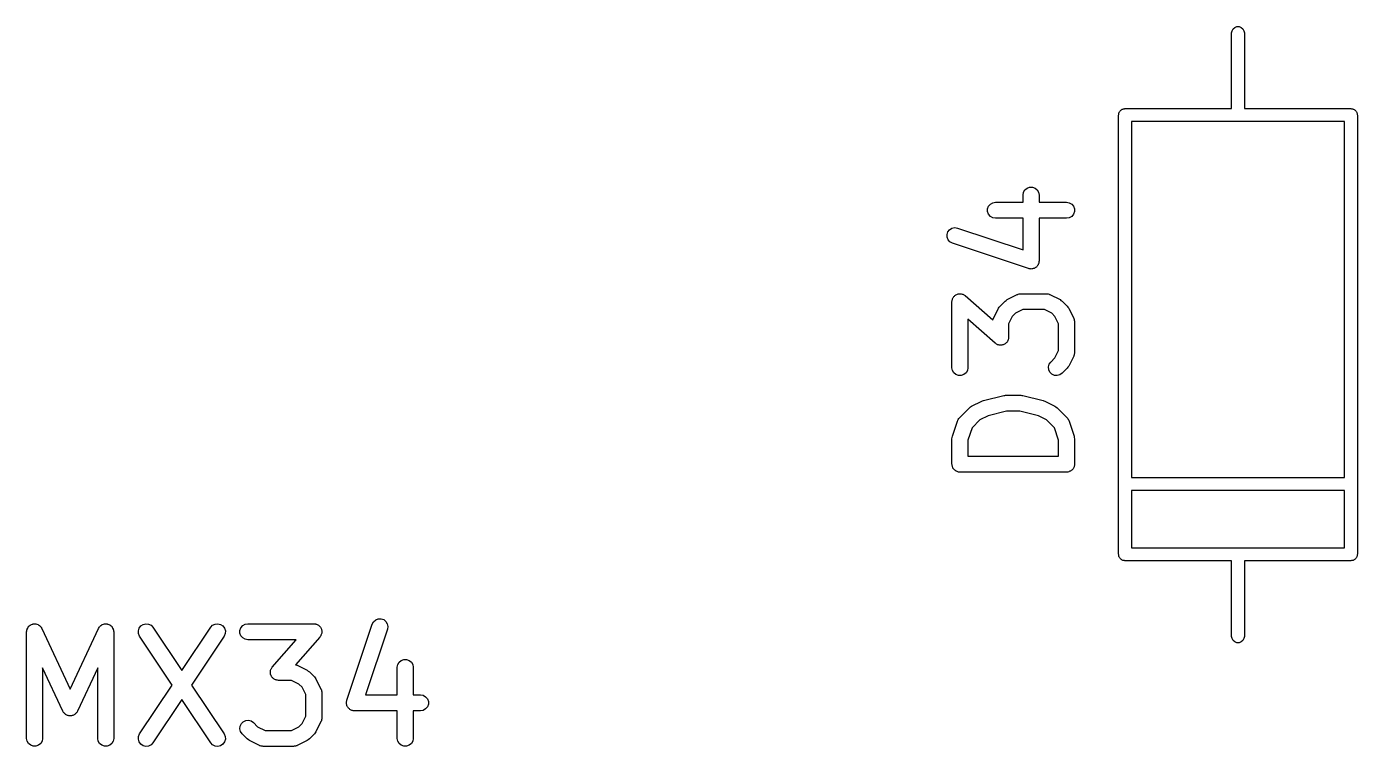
# Model space of a CAD drawing. Extents: x 35 to 250, y -99 to -35.
# Drawn here: x 207.71 to 220.19, y -79.9 to -73.15 of the extents above; entities that cross this region are included whole.
import ezdxf

# ---------------------------------------------------------------- set-up
doc = ezdxf.new("R2010")
doc.units = 0
doc.header["$MEASUREMENT"] = 0
doc.layers.add('BLACK', color=7, linetype='CONTINUOUS')

msp = doc.modelspace()

# ---------------------------------------------------------------- linework, layer by layer
at = {"layer": 'Black'}
for p, q in [((219.015, -73.2112), (219.019, -73.1907)), ((219.015, -73.9213), (219.015, -73.2112)), ((219.019, -73.1907), (219.029, -73.1727)), ((219.029, -73.1727), (219.045, -73.1593)), ((219.045, -73.1593), (219.065, -73.1522)), ((219.065, -73.1522), (219.085, -73.1522)), ((219.085, -73.1522), (219.105, -73.1593)), ((219.105, -73.1593), (219.121, -73.1727)), ((219.121, -73.1727), (219.131, -73.1907)), ((219.131, -73.1907), (219.135, -73.2112)), ((219.135, -73.2112), (219.135, -73.9213)), ((217.955, -73.9813), (217.956, -73.9761)), ((217.955, -78.1012), (217.955, -73.9813)), ((217.956, -73.9708), (217.958, -73.9659)), ((217.956, -73.9761), (217.956, -73.9708)), ((217.958, -73.9659), (217.959, -73.9607)), ((217.959, -73.9607), (217.961, -73.9562)), ((217.961, -73.9562), (217.963, -73.9513)), ((217.963, -73.9513), (217.966, -73.9472)), ((217.966, -73.9472), (217.969, -73.9427)), ((217.969, -73.9427), (217.973, -73.9393)), ((217.973, -73.9393), (217.976, -73.9353)), ((217.976, -73.9353), (217.981, -73.9327)), ((217.981, -73.9327), (217.985, -73.9293)), ((217.985, -73.9293), (217.99, -73.9275)), ((217.99, -73.9275), (217.994, -73.9249)), ((217.994, -73.9249), (218, -73.924)), ((218, -73.924), (218.005, -73.9222)), ((218.005, -73.9222), (218.01, -73.9222)), ((218.01, -73.9222), (218.015, -73.9213)), ((218.015, -73.9213), (219.015, -73.9213)), ((219.135, -73.9213), (220.135, -73.9213)), ((220.135, -73.9213), (220.14, -73.9222)), ((220.14, -73.9222), (220.145, -73.9222)), ((220.145, -73.9222), (220.15, -73.924)), ((220.15, -73.924), (220.156, -73.9249)), ((220.156, -73.9249), (220.16, -73.9275)), ((220.16, -73.9275), (220.165, -73.9293)), ((220.165, -73.9293), (220.169, -73.9327)), ((220.169, -73.9327), (220.174, -73.9353)), ((220.174, -73.9353), (220.177, -73.9393)), ((220.177, -73.9393), (220.181, -73.9427)), ((220.181, -73.9427), (220.184, -73.9472)), ((220.184, -73.9472), (220.187, -73.9513)), ((220.187, -73.9513), (220.189, -73.9562)), ((220.189, -73.9562), (220.191, -73.9607)), ((220.191, -73.9607), (220.192, -73.9659)), ((220.192, -73.9659), (220.194, -73.9708)), ((220.194, -73.9708), (220.194, -73.9761)), ((220.194, -73.9761), (220.195, -73.9813)), ((220.195, -73.9813), (220.195, -78.1012)), ((218.075, -74.0412), (218.075, -77.3812)), ((220.075, -74.0412), (218.075, -74.0412)), ((220.075, -77.3812), (220.075, -74.0412)), ((217.059, -74.7317), (217.064, -74.7061)), ((217.059, -74.7996), (217.059, -74.7317)), ((217.064, -74.7061), (217.077, -74.6835)), ((217.077, -74.6835), (217.097, -74.6668)), ((217.097, -74.6668), (217.121, -74.6579)), ((217.121, -74.6579), (217.147, -74.6579)), ((217.147, -74.6579), (217.172, -74.6668)), ((217.172, -74.6668), (217.192, -74.6835)), ((217.192, -74.6835), (217.205, -74.7061)), ((217.205, -74.7061), (217.209, -74.7317)), ((217.209, -74.7317), (217.209, -74.7996)), ((216.727, -74.8616), (216.736, -74.8371)), ((216.727, -74.8876), (216.727, -74.8616)), ((216.736, -74.9121), (216.727, -74.8876)), ((216.736, -74.8371), (216.753, -74.8171)), ((216.753, -74.8171), (216.775, -74.8041)), ((216.775, -74.8041), (216.801, -74.7996)), ((216.801, -74.7996), (217.059, -74.7996)), ((217.209, -74.7996), (217.467, -74.7996)), ((217.467, -74.7996), (217.493, -74.8041)), ((217.493, -74.8041), (217.516, -74.8171)), ((217.516, -74.8171), (217.532, -74.8371)), ((217.532, -74.8371), (217.541, -74.8616)), ((217.541, -74.8876), (217.532, -74.9121)), ((217.541, -74.8616), (217.541, -74.8876)), ((216.753, -74.932), (216.736, -74.9121)), ((216.775, -74.9451), (216.753, -74.932)), ((216.801, -74.9496), (216.775, -74.9451)), ((217.059, -74.9496), (216.801, -74.9496)), ((217.059, -75.2467), (217.059, -74.9496)), ((217.467, -74.9496), (217.209, -74.9496)), ((217.209, -74.9496), (217.209, -75.3508)), ((217.493, -74.9451), (217.467, -74.9496)), ((217.516, -74.932), (217.493, -74.9451)), ((217.532, -74.9121), (217.516, -74.932)), ((216.346, -75.1017), (216.354, -75.077)), ((216.346, -75.1277), (216.346, -75.1017)), ((216.356, -75.1519), (216.346, -75.1277)), ((216.354, -75.077), (216.37, -75.0566)), ((216.37, -75.0566), (216.392, -75.0429)), ((216.392, -75.0429), (216.418, -75.0377)), ((216.418, -75.0377), (216.443, -75.0415)), ((216.443, -75.0415), (217.059, -75.2467)), ((216.373, -75.1714), (216.356, -75.1519)), ((216.396, -75.1838), (216.373, -75.1714)), ((217.11, -75.4219), (216.396, -75.1838)), ((217.2, -75.3865), (217.195, -75.3924)), ((217.202, -75.3812), (217.2, -75.3865)), ((217.205, -75.3764), (217.202, -75.3812)), ((217.206, -75.369), (217.205, -75.3764)), ((217.208, -75.3618), (217.206, -75.369)), ((217.209, -75.3508), (217.208, -75.3562)), ((217.208, -75.3562), (217.208, -75.3618)), ((217.116, -75.4227), (217.11, -75.4219)), ((217.121, -75.4246), (217.116, -75.4227)), ((217.129, -75.4246), (217.121, -75.4246)), ((217.136, -75.4257), (217.129, -75.4246)), ((217.142, -75.4246), (217.136, -75.4257)), ((217.147, -75.4246), (217.142, -75.4246)), ((217.154, -75.422), (217.147, -75.4246)), ((217.162, -75.4205), (217.154, -75.422)), ((217.166, -75.4176), (217.162, -75.4205)), ((217.172, -75.4157), (217.166, -75.4176)), ((217.177, -75.4109), (217.172, -75.4157)), ((217.184, -75.4069), (217.177, -75.4109)), ((217.187, -75.4025), (217.184, -75.4069)), ((217.192, -75.399), (217.187, -75.4025)), ((217.195, -75.3924), (217.192, -75.399)), ((216.392, -75.7317), (216.394, -75.7245)), ((216.392, -76.3508), (216.392, -75.7317)), ((216.394, -75.7172), (216.396, -75.7118)), ((216.394, -75.7245), (216.394, -75.7172)), ((216.396, -75.7118), (216.397, -75.7061)), ((216.397, -75.7061), (216.401, -75.6997)), ((216.401, -75.6997), (216.403, -75.6929)), ((216.403, -75.6929), (216.407, -75.6885)), ((216.407, -75.6885), (216.41, -75.6835)), ((216.41, -75.6835), (216.416, -75.6788)), ((216.416, -75.6788), (216.42, -75.6733)), ((216.42, -75.6733), (216.425, -75.6705)), ((216.425, -75.6705), (216.43, -75.6668)), ((216.43, -75.6668), (216.437, -75.6643)), ((216.437, -75.6643), (216.443, -75.6607)), ((216.443, -75.6607), (216.449, -75.6598)), ((216.449, -75.6598), (216.454, -75.6579)), ((216.454, -75.6579), (216.462, -75.6579)), ((216.462, -75.6579), (216.469, -75.6567)), ((216.469, -75.6567), (216.475, -75.6579)), ((216.475, -75.6579), (216.48, -75.6579)), ((216.48, -75.6579), (216.487, -75.6604)), ((216.487, -75.6604), (216.494, -75.6618)), ((216.494, -75.6618), (216.499, -75.6648)), ((216.499, -75.6648), (216.505, -75.6668)), ((216.505, -75.6668), (216.51, -75.6715)), ((216.51, -75.6715), (216.517, -75.6753)), ((216.517, -75.6753), (216.777, -75.9028)), ((216.843, -75.7739), (216.891, -75.7263)), ((216.891, -75.7263), (216.9, -75.7194)), ((216.9, -75.7194), (216.91, -75.7123)), ((216.91, -75.7123), (217.005, -75.6646)), ((217.005, -75.6646), (217.009, -75.6634)), ((217.009, -75.6634), (217.013, -75.6612)), ((217.013, -75.6612), (217.022, -75.6597)), ((217.022, -75.6597), (217.03, -75.6572)), ((217.03, -75.6572), (217.035, -75.6575)), ((217.035, -75.6575), (217.039, -75.6567)), ((217.039, -75.6567), (217.277, -75.6567)), ((217.277, -75.6567), (217.281, -75.6575)), ((217.281, -75.6575), (217.285, -75.6572)), ((217.285, -75.6572), (217.294, -75.6597)), ((217.294, -75.6597), (217.303, -75.6612)), ((217.303, -75.6612), (217.306, -75.6634)), ((217.306, -75.6634), (217.31, -75.6646)), ((217.31, -75.6646), (217.406, -75.7123)), ((217.406, -75.7123), (217.415, -75.7194)), ((217.415, -75.7194), (217.425, -75.7263)), ((217.425, -75.7263), (217.473, -75.7739)), ((216.78, -75.8928), (216.781, -75.8887)), ((216.781, -75.8887), (216.829, -75.7934)), ((216.829, -75.7934), (216.836, -75.7838)), ((216.836, -75.7838), (216.843, -75.7739)), ((216.958, -75.8714), (216.923, -75.9399)), ((216.988, -75.841), (216.958, -75.8714)), ((217.057, -75.8067), (216.988, -75.841)), ((217.259, -75.8067), (217.057, -75.8067)), ((217.328, -75.841), (217.259, -75.8067)), ((217.358, -75.8714), (217.328, -75.841)), ((217.392, -75.9399), (217.358, -75.8714)), ((217.473, -75.7739), (217.48, -75.7838)), ((217.48, -75.7838), (217.487, -75.7934)), ((217.487, -75.7934), (217.534, -75.8887)), ((217.534, -75.8887), (217.536, -75.8928)), ((216.799, -76.1215), (216.542, -75.897)), ((216.542, -75.897), (216.542, -76.3508)), ((216.777, -75.9028), (216.778, -75.8965)), ((216.778, -75.8965), (216.78, -75.8928)), ((216.923, -75.9399), (216.923, -76.0651)), ((217.392, -76.1902), (217.392, -75.9399)), ((217.536, -75.8928), (217.538, -75.8965)), ((217.538, -75.8965), (217.539, -75.9052)), ((217.539, -75.9052), (217.542, -75.9136)), ((217.542, -75.9136), (217.542, -75.9179)), ((217.542, -75.9179), (217.542, -75.9222)), ((217.542, -75.9222), (217.542, -76.2079)), ((216.805, -76.1253), (216.799, -76.1215)), ((216.811, -76.13), (216.805, -76.1253)), ((216.816, -76.132), (216.811, -76.13)), ((216.821, -76.135), (216.816, -76.132)), ((216.828, -76.1364), (216.821, -76.135)), ((216.835, -76.1389), (216.828, -76.1364)), ((216.841, -76.1389), (216.835, -76.1389)), ((216.847, -76.14), (216.841, -76.1389)), ((216.854, -76.1389), (216.847, -76.14)), ((216.861, -76.1389), (216.854, -76.1389)), ((216.867, -76.1369), (216.861, -76.1389)), ((216.873, -76.1361), (216.867, -76.1369)), ((216.879, -76.1325), (216.873, -76.1361)), ((216.886, -76.13), (216.879, -76.1325)), ((216.89, -76.1263), (216.886, -76.13)), ((216.895, -76.1235), (216.89, -76.1263)), ((216.9, -76.118), (216.895, -76.1235)), ((216.906, -76.1133), (216.9, -76.118)), ((216.909, -76.1083), (216.906, -76.1133)), ((216.912, -76.1039), (216.909, -76.1083)), ((216.915, -76.0971), (216.912, -76.1039)), ((216.919, -76.0907), (216.915, -76.0971)), ((216.92, -76.085), (216.919, -76.0907)), ((216.922, -76.0796), (216.92, -76.085)), ((216.923, -76.0651), (216.922, -76.0723)), ((216.922, -76.0723), (216.922, -76.0796)), ((217.319, -76.2977), (217.358, -76.2587)), ((217.358, -76.2587), (217.392, -76.1902)), ((217.534, -76.2415), (217.487, -76.3367)), ((217.536, -76.2373), (217.534, -76.2415)), ((217.538, -76.2336), (217.536, -76.2373)), ((217.539, -76.2249), (217.538, -76.2336)), ((217.542, -76.2165), (217.539, -76.2249)), ((217.542, -76.2079), (217.542, -76.2122)), ((217.542, -76.2122), (217.542, -76.2165)), ((216.397, -76.3764), (216.392, -76.3508)), ((216.41, -76.399), (216.397, -76.3764)), ((216.538, -76.3764), (216.525, -76.399)), ((216.542, -76.3508), (216.538, -76.3764)), ((217.297, -76.3442), (217.304, -76.3191)), ((217.3, -76.3702), (217.297, -76.3442)), ((217.311, -76.3938), (217.3, -76.3702)), ((217.304, -76.3191), (217.319, -76.2977)), ((217.473, -76.3562), (217.425, -76.4038)), ((217.48, -76.3464), (217.473, -76.3562)), ((217.487, -76.3367), (217.48, -76.3464)), ((216.43, -76.4157), (216.41, -76.399)), ((216.454, -76.4246), (216.43, -76.4157)), ((216.48, -76.4246), (216.454, -76.4246)), ((216.505, -76.4157), (216.48, -76.4246)), ((216.525, -76.399), (216.505, -76.4157)), ((217.329, -76.4122), (217.311, -76.3938)), ((217.353, -76.4232), (217.329, -76.4122)), ((217.379, -76.4255), (217.353, -76.4232)), ((217.404, -76.4187), (217.379, -76.4255)), ((217.425, -76.4038), (217.404, -76.4187)), ((216.687, -76.659), (216.878, -76.6113)), ((216.878, -76.6113), (216.887, -76.6107)), ((216.887, -76.6107), (216.896, -76.6091)), ((216.896, -76.6091), (217.039, -76.6091)), ((217.039, -76.6091), (217.048, -76.6107)), ((217.048, -76.6107), (217.057, -76.6113)), ((217.057, -76.6113), (217.247, -76.659)), ((216.462, -76.8216), (216.557, -76.7263)), ((216.557, -76.7263), (216.567, -76.7194)), ((216.567, -76.7194), (216.577, -76.7123)), ((216.577, -76.7123), (216.672, -76.6646)), ((216.672, -76.6646), (216.68, -76.6623)), ((216.68, -76.6623), (216.687, -76.659)), ((216.905, -76.7591), (216.732, -76.8025)), ((217.03, -76.7591), (216.905, -76.7591)), ((217.203, -76.8025), (217.03, -76.7591)), ((217.247, -76.659), (217.255, -76.6623)), ((217.255, -76.6623), (217.263, -76.6646)), ((217.263, -76.6646), (217.358, -76.7123)), ((217.358, -76.7123), (217.368, -76.7194)), ((217.368, -76.7194), (217.378, -76.7263)), ((217.378, -76.7263), (217.473, -76.8216)), ((216.396, -76.9937), (216.444, -76.8509)), ((216.444, -76.8509), (216.446, -76.8471)), ((216.446, -76.8471), (216.447, -76.8429)), ((216.447, -76.8429), (216.452, -76.8357)), ((216.452, -76.8357), (216.456, -76.828)), ((216.456, -76.828), (216.459, -76.8251)), ((216.459, -76.8251), (216.462, -76.8216)), ((216.655, -76.841), (216.581, -76.9151)), ((216.732, -76.8025), (216.655, -76.841)), ((217.28, -76.841), (217.203, -76.8025)), ((217.354, -76.9151), (217.28, -76.841)), ((217.473, -76.8216), (217.475, -76.8251)), ((217.475, -76.8251), (217.479, -76.828)), ((217.479, -76.828), (217.483, -76.8357)), ((217.483, -76.8357), (217.488, -76.8429)), ((217.488, -76.8429), (217.489, -76.8471)), ((217.489, -76.8471), (217.491, -76.8509)), ((217.491, -76.8509), (217.539, -76.9937)), ((216.392, -77.0174), (216.394, -77.0056)), ((216.394, -77.0056), (216.396, -76.9937)), ((216.581, -76.9151), (216.542, -77.0296)), ((217.392, -77.0296), (217.354, -76.9151)), ((217.539, -76.9937), (217.54, -77.0056)), ((217.54, -77.0056), (217.542, -77.0174)), ((216.392, -77.2555), (216.392, -77.0174)), ((216.542, -77.0296), (216.542, -77.1805)), ((217.392, -77.1805), (217.392, -77.0296)), ((217.542, -77.0174), (217.542, -77.2555)), ((216.394, -77.262), (216.392, -77.2555)), ((216.394, -77.2686), (216.394, -77.262)), ((216.542, -77.1805), (217.392, -77.1805)), ((217.542, -77.2555), (217.541, -77.262)), ((217.541, -77.262), (217.541, -77.2686)), ((216.396, -77.2747), (216.394, -77.2686)), ((216.397, -77.2812), (216.396, -77.2747)), ((216.4, -77.2869), (216.397, -77.2812)), ((216.402, -77.293), (216.4, -77.2869)), ((216.407, -77.2981), (216.402, -77.293)), ((216.41, -77.3037), (216.407, -77.2981)), ((216.415, -77.308), (216.41, -77.3037)), ((216.419, -77.313), (216.415, -77.308)), ((216.425, -77.3163), (216.419, -77.313)), ((216.43, -77.3205), (216.425, -77.3163)), ((216.436, -77.3227), (216.43, -77.3205)), ((216.442, -77.326), (216.436, -77.3227)), ((216.448, -77.3272), (216.442, -77.326)), ((216.454, -77.3294), (216.448, -77.3272)), ((216.461, -77.3294), (216.454, -77.3294)), ((216.467, -77.3305), (216.461, -77.3294)), ((217.467, -77.3305), (216.467, -77.3305)), ((217.474, -77.3294), (217.467, -77.3305)), ((217.48, -77.3294), (217.474, -77.3294)), ((217.487, -77.3272), (217.48, -77.3294)), ((217.493, -77.326), (217.487, -77.3272)), ((217.499, -77.3227), (217.493, -77.326)), ((217.505, -77.3205), (217.499, -77.3227)), ((217.51, -77.3163), (217.505, -77.3205)), ((217.516, -77.313), (217.51, -77.3163)), ((217.52, -77.308), (217.516, -77.313)), ((217.525, -77.3037), (217.52, -77.308)), ((217.528, -77.2981), (217.525, -77.3037)), ((217.532, -77.293), (217.528, -77.2981)), ((217.535, -77.2869), (217.532, -77.293)), ((217.538, -77.2812), (217.535, -77.2869)), ((217.539, -77.2747), (217.538, -77.2812)), ((217.541, -77.2686), (217.539, -77.2747)), ((218.075, -77.3812), (220.075, -77.3812)), ((218.075, -77.5012), (218.075, -78.0412)), ((220.075, -77.5012), (218.075, -77.5012)), ((220.075, -78.0412), (220.075, -77.5012)), ((217.956, -78.1064), (217.955, -78.1012)), ((217.956, -78.1117), (217.956, -78.1064)), ((217.958, -78.1166), (217.956, -78.1117)), ((217.959, -78.1218), (217.958, -78.1166)), ((217.961, -78.1263), (217.959, -78.1218)), ((217.963, -78.1312), (217.961, -78.1263)), ((217.966, -78.1353), (217.963, -78.1312)), ((217.969, -78.1398), (217.966, -78.1353)), ((218.075, -78.0412), (220.075, -78.0412)), ((220.184, -78.1353), (220.181, -78.1398)), ((220.187, -78.1312), (220.184, -78.1353)), ((220.189, -78.1263), (220.187, -78.1312)), ((220.191, -78.1218), (220.189, -78.1263)), ((220.192, -78.1166), (220.191, -78.1218)), ((220.194, -78.1117), (220.192, -78.1166)), ((220.195, -78.1012), (220.194, -78.1064)), ((220.194, -78.1064), (220.194, -78.1117)), ((217.973, -78.1432), (217.969, -78.1398)), ((217.976, -78.1472), (217.973, -78.1432)), ((217.981, -78.1498), (217.976, -78.1472)), ((217.985, -78.1532), (217.981, -78.1498)), ((217.99, -78.155), (217.985, -78.1532)), ((217.994, -78.1576), (217.99, -78.155)), ((218, -78.1585), (217.994, -78.1576)), ((218.005, -78.1603), (218, -78.1585)), ((218.01, -78.1603), (218.005, -78.1603)), ((218.015, -78.1612), (218.01, -78.1603)), ((219.015, -78.1612), (218.015, -78.1612)), ((219.015, -78.8713), (219.015, -78.1612)), ((220.135, -78.1612), (219.135, -78.1612)), ((219.135, -78.1612), (219.135, -78.8713)), ((220.14, -78.1603), (220.135, -78.1612)), ((220.145, -78.1603), (220.14, -78.1603)), ((220.15, -78.1585), (220.145, -78.1603)), ((220.156, -78.1576), (220.15, -78.1585)), ((220.16, -78.155), (220.156, -78.1576)), ((220.165, -78.1532), (220.16, -78.155)), ((220.169, -78.1498), (220.165, -78.1532)), ((220.174, -78.1472), (220.169, -78.1498)), ((220.177, -78.1432), (220.174, -78.1472)), ((220.181, -78.1398), (220.177, -78.1432)), ((207.751, -78.7624), (207.76, -78.7591)), ((207.76, -78.7591), (207.769, -78.7549)), ((207.769, -78.7549), (207.772, -78.7547)), ((207.772, -78.7547), (207.775, -78.7535)), ((207.775, -78.7535), (207.785, -78.7535)), ((207.785, -78.7535), (207.795, -78.7527)), ((207.795, -78.7527), (207.798, -78.7535)), ((207.798, -78.7535), (207.801, -78.7535)), ((207.801, -78.7535), (207.81, -78.7569)), ((207.81, -78.7569), (207.82, -78.7594)), ((207.82, -78.7594), (207.822, -78.7613)), ((207.822, -78.7613), (207.826, -78.7624)), ((208.417, -78.7624), (208.42, -78.7613)), ((208.42, -78.7613), (208.423, -78.7594)), ((208.423, -78.7594), (208.433, -78.7569)), ((208.433, -78.7569), (208.442, -78.7535)), ((208.442, -78.7535), (208.445, -78.7535)), ((208.445, -78.7535), (208.448, -78.7527)), ((208.448, -78.7527), (208.458, -78.7535)), ((208.458, -78.7535), (208.468, -78.7535)), ((208.468, -78.7535), (208.471, -78.7547)), ((208.471, -78.7547), (208.474, -78.7549)), ((208.474, -78.7549), (208.483, -78.7591)), ((208.483, -78.7591), (208.492, -78.7624)), ((208.784, -78.7731), (208.806, -78.7587)), ((208.806, -78.7587), (208.831, -78.7525)), ((208.831, -78.7525), (208.857, -78.7554)), ((208.857, -78.7554), (208.88, -78.7669)), ((209.458, -78.7669), (209.481, -78.7554)), ((209.481, -78.7554), (209.507, -78.7525)), ((209.507, -78.7525), (209.533, -78.7587)), ((209.533, -78.7587), (209.554, -78.7731)), ((209.74, -78.7699), (209.762, -78.7569)), ((209.762, -78.7569), (209.788, -78.7524)), ((209.788, -78.7524), (210.407, -78.7524)), ((210.407, -78.7524), (210.414, -78.7537)), ((210.414, -78.7537), (210.422, -78.7538)), ((210.422, -78.7538), (210.427, -78.7559)), ((210.427, -78.7559), (210.433, -78.7569)), ((210.433, -78.7569), (210.439, -78.7606)), ((210.439, -78.7606), (210.446, -78.7632)), ((210.717, -79.4703), (210.955, -78.756)), ((210.955, -78.756), (210.967, -78.7331)), ((210.967, -78.7331), (210.987, -78.7159)), ((210.987, -78.7159), (211.011, -78.7063)), ((211.011, -78.7063), (211.037, -78.7056)), ((211.037, -78.7056), (211.062, -78.7138)), ((211.062, -78.7138), (211.082, -78.73)), ((211.082, -78.73), (211.096, -78.7522)), ((211.096, -78.7522), (211.101, -78.7777)), ((207.713, -78.8274), (207.715, -78.8177)), ((207.713, -79.8274), (207.713, -78.8274)), ((207.715, -78.8177), (207.716, -78.808)), ((207.716, -78.808), (207.717, -78.805)), ((207.717, -78.805), (207.718, -78.8017)), ((207.718, -78.8017), (207.723, -78.7933)), ((207.723, -78.7933), (207.727, -78.7844)), ((207.727, -78.7844), (207.729, -78.782)), ((207.729, -78.782), (207.731, -78.7792)), ((207.731, -78.7792), (207.738, -78.7729)), ((207.738, -78.7729), (207.745, -78.766)), ((207.745, -78.766), (207.748, -78.7646)), ((207.748, -78.7646), (207.751, -78.7624)), ((207.826, -78.7624), (207.833, -78.7687)), ((207.833, -78.7687), (207.841, -78.7743)), ((207.841, -78.7743), (207.843, -78.777)), ((207.843, -78.777), (207.846, -78.7792)), ((207.846, -78.7792), (207.85, -78.7876)), ((207.85, -78.7876), (207.856, -78.7957)), ((207.856, -78.7957), (208.121, -79.3643)), ((208.121, -79.3643), (208.387, -78.7957)), ((208.387, -78.7957), (208.392, -78.7876)), ((208.392, -78.7876), (208.397, -78.7792)), ((208.397, -78.7792), (208.4, -78.777)), ((208.4, -78.777), (208.402, -78.7743)), ((208.402, -78.7743), (208.41, -78.7687)), ((208.41, -78.7687), (208.417, -78.7624)), ((208.492, -78.7624), (208.495, -78.7646)), ((208.495, -78.7646), (208.498, -78.766)), ((208.498, -78.766), (208.505, -78.7729)), ((208.505, -78.7729), (208.512, -78.7792)), ((208.512, -78.7792), (208.514, -78.782)), ((208.514, -78.782), (208.516, -78.7844)), ((208.516, -78.7844), (208.52, -78.7933)), ((208.52, -78.7933), (208.525, -78.8017)), ((208.525, -78.8017), (208.526, -78.805)), ((208.526, -78.805), (208.527, -78.808)), ((208.527, -78.808), (208.528, -78.8177)), ((208.528, -78.8177), (208.53, -78.8274)), ((208.53, -78.8274), (208.53, -79.8274)), ((208.761, -78.8191), (208.768, -78.7941)), ((208.763, -78.8451), (208.761, -78.8191)), ((208.773, -78.869), (208.763, -78.8451)), ((208.768, -78.7941), (208.784, -78.7731)), ((209.079, -79.3274), (208.773, -78.869)), ((208.88, -78.7669), (208.898, -78.7858)), ((208.898, -78.7858), (209.169, -79.1922)), ((209.169, -79.1922), (209.44, -78.7858)), ((209.565, -78.869), (209.259, -79.3274)), ((209.44, -78.7858), (209.458, -78.7669)), ((209.554, -78.7731), (209.57, -78.7941)), ((209.575, -78.8451), (209.565, -78.869)), ((209.57, -78.7941), (209.577, -78.8191)), ((209.577, -78.8191), (209.575, -78.8451)), ((209.714, -78.8144), (209.723, -78.7899)), ((209.714, -78.8404), (209.714, -78.8144)), ((209.723, -78.8649), (209.714, -78.8404)), ((209.723, -78.7899), (209.74, -78.7699)), ((209.74, -78.8848), (209.723, -78.8649)), ((209.762, -78.8979), (209.74, -78.8848)), ((210.464, -78.8768), (210.236, -79.1368)), ((210.446, -78.7632), (210.45, -78.767)), ((210.45, -78.767), (210.455, -78.7699)), ((210.455, -78.7699), (210.46, -78.7755)), ((210.46, -78.7755), (210.466, -78.7804)), ((210.467, -78.8705), (210.464, -78.8768)), ((210.466, -78.7804), (210.468, -78.7854)), ((210.472, -78.8649), (210.467, -78.8705)), ((210.468, -78.7854), (210.472, -78.7899)), ((210.472, -78.7899), (210.475, -78.7968)), ((210.474, -78.8594), (210.472, -78.8649)), ((210.477, -78.8545), (210.474, -78.8594)), ((210.475, -78.7968), (210.478, -78.8032)), ((210.478, -78.8473), (210.477, -78.8545)), ((210.478, -78.8032), (210.479, -78.8089)), ((210.481, -78.8404), (210.478, -78.8473)), ((210.479, -78.8089), (210.481, -78.8144)), ((210.481, -78.8144), (210.481, -78.8217)), ((210.481, -78.8217), (210.482, -78.8289)), ((210.482, -78.8289), (210.481, -78.8346)), ((210.481, -78.8346), (210.481, -78.8404)), ((211.097, -78.8035), (210.892, -79.419)), ((211.101, -78.7777), (211.097, -78.8035)), ((219.019, -78.8918), (219.015, -78.8713)), ((219.135, -78.8713), (219.131, -78.8918)), ((209.788, -78.9024), (209.762, -78.8979)), ((210.242, -78.9024), (209.788, -78.9024)), ((210.017, -79.1589), (210.242, -78.9024)), ((219.029, -78.9098), (219.019, -78.8918)), ((219.045, -78.9232), (219.029, -78.9098)), ((219.065, -78.9303), (219.045, -78.9232)), ((219.085, -78.9303), (219.065, -78.9303)), ((219.105, -78.9232), (219.085, -78.9303)), ((219.121, -78.9098), (219.105, -78.9232)), ((219.131, -78.8918), (219.121, -78.9098)), ((211.189, -79.1607), (211.194, -79.1351)), ((211.194, -79.1351), (211.207, -79.1125)), ((211.207, -79.1125), (211.227, -79.0958)), ((211.227, -79.0958), (211.251, -79.0869)), ((211.251, -79.0869), (211.277, -79.0869)), ((211.277, -79.0869), (211.302, -79.0958)), ((211.302, -79.0958), (211.322, -79.1125)), ((211.322, -79.1125), (211.335, -79.1351)), ((211.335, -79.1351), (211.339, -79.1607)), ((208.053, -79.5734), (207.863, -79.1654)), ((207.863, -79.1654), (207.863, -79.8274)), ((208.38, -79.1654), (208.189, -79.5734)), ((208.38, -79.8274), (208.38, -79.1654)), ((209.999, -79.2068), (210, -79.2011)), ((210, -79.214), (209.999, -79.2068)), ((210, -79.1953), (210.002, -79.1884)), ((210, -79.2011), (210, -79.1953)), ((210, -79.2214), (210, -79.214)), ((210.002, -79.2268), (210, -79.2214)), ((210.002, -79.1884), (210.004, -79.1812)), ((210.003, -79.2325), (210.002, -79.2268)), ((210.006, -79.2389), (210.003, -79.2325)), ((210.004, -79.1812), (210.007, -79.1763)), ((210.009, -79.2458), (210.006, -79.2389)), ((210.007, -79.1763), (210.009, -79.1708)), ((210.009, -79.1708), (210.014, -79.1652)), ((210.013, -79.2503), (210.009, -79.2458)), ((210.015, -79.2553), (210.013, -79.2503)), ((210.014, -79.1652), (210.017, -79.1589)), ((210.021, -79.2602), (210.015, -79.2553)), ((210.026, -79.2658), (210.021, -79.2602)), ((210.236, -79.1368), (210.242, -79.1379)), ((210.242, -79.1379), (210.246, -79.14)), ((210.246, -79.14), (210.25, -79.1413)), ((210.25, -79.1413), (210.345, -79.1889)), ((210.345, -79.1889), (210.355, -79.196)), ((210.355, -79.196), (210.365, -79.2029)), ((210.365, -79.2029), (210.413, -79.2505)), ((210.413, -79.2505), (210.419, -79.2604)), ((210.419, -79.2604), (210.427, -79.27)), ((211.189, -79.419), (211.189, -79.1607)), ((211.339, -79.1607), (211.339, -79.419)), ((208.773, -79.7858), (209.079, -79.3274)), ((209.259, -79.3274), (209.565, -79.7858)), ((210.031, -79.2687), (210.026, -79.2658)), ((210.035, -79.2725), (210.031, -79.2687)), ((210.042, -79.2751), (210.035, -79.2725)), ((210.048, -79.2788), (210.042, -79.2751)), ((210.054, -79.2798), (210.048, -79.2788)), ((210.059, -79.2819), (210.054, -79.2798)), ((210.067, -79.2821), (210.059, -79.2819)), ((210.074, -79.2833), (210.067, -79.2821)), ((210.199, -79.2833), (210.074, -79.2833)), ((210.267, -79.3176), (210.199, -79.2833)), ((210.298, -79.348), (210.267, -79.3176)), ((210.332, -79.4165), (210.298, -79.348)), ((210.427, -79.27), (210.474, -79.3653)), ((210.474, -79.3653), (210.475, -79.3694)), ((210.475, -79.3694), (210.478, -79.3732)), ((210.478, -79.3732), (210.479, -79.3818)), ((210.479, -79.3818), (210.482, -79.3902)), ((209.169, -79.4626), (208.898, -79.869)), ((209.44, -79.869), (209.169, -79.4626)), ((210.332, -79.6192), (210.332, -79.4165)), ((210.482, -79.3902), (210.481, -79.3946)), ((210.481, -79.3946), (210.482, -79.3988)), ((210.482, -79.3988), (210.482, -79.6369)), ((210.713, -79.4961), (210.714, -79.4886)), ((210.714, -79.5015), (210.713, -79.4961)), ((210.714, -79.481), (210.716, -79.4758)), ((210.714, -79.4886), (210.714, -79.481)), ((210.714, -79.5071), (210.714, -79.5015)), ((210.717, -79.5142), (210.714, -79.5071)), ((210.716, -79.4758), (210.717, -79.4703)), ((210.892, -79.419), (211.189, -79.419)), ((211.339, -79.419), (211.407, -79.419)), ((211.407, -79.419), (211.433, -79.4236)), ((211.433, -79.4236), (211.455, -79.4366)), ((211.455, -79.4366), (211.472, -79.4565)), ((211.472, -79.4565), (211.481, -79.481)), ((211.481, -79.5071), (211.472, -79.5315)), ((211.481, -79.481), (211.481, -79.5071)), ((208.057, -79.5787), (208.053, -79.5734)), ((208.06, -79.5847), (208.057, -79.5787)), ((208.065, -79.5893), (208.06, -79.5847)), ((208.068, -79.5947), (208.065, -79.5893)), ((208.074, -79.5985), (208.068, -79.5947)), ((208.078, -79.6031), (208.074, -79.5985)), ((208.084, -79.6059), (208.078, -79.6031)), ((208.09, -79.6096), (208.084, -79.6059)), ((208.096, -79.6113), (208.09, -79.6096)), ((208.102, -79.6141), (208.096, -79.6113)), ((208.109, -79.6147), (208.102, -79.6141)), ((208.115, -79.6164), (208.109, -79.6147)), ((208.121, -79.6158), (208.115, -79.6164)), ((208.128, -79.6164), (208.121, -79.6158)), ((208.134, -79.6147), (208.128, -79.6164)), ((208.141, -79.6141), (208.134, -79.6147)), ((208.147, -79.6113), (208.141, -79.6141)), ((208.153, -79.6096), (208.147, -79.6113)), ((208.158, -79.6059), (208.153, -79.6096)), ((208.164, -79.6031), (208.158, -79.6059)), ((208.169, -79.5985), (208.164, -79.6031)), ((208.174, -79.5947), (208.169, -79.5985)), ((208.178, -79.5893), (208.174, -79.5947)), ((208.183, -79.5847), (208.178, -79.5893)), ((208.186, -79.5787), (208.183, -79.5847)), ((208.189, -79.5734), (208.186, -79.5787)), ((210.298, -79.6877), (210.332, -79.6192)), ((210.718, -79.5216), (210.717, -79.5142)), ((210.721, -79.5263), (210.718, -79.5216)), ((210.723, -79.5315), (210.721, -79.5263)), ((210.728, -79.5374), (210.723, -79.5315)), ((210.732, -79.5438), (210.728, -79.5374)), ((210.736, -79.5473), (210.732, -79.5438)), ((210.74, -79.5515), (210.736, -79.5473)), ((210.746, -79.5553), (210.74, -79.5515)), ((210.752, -79.56), (210.746, -79.5553)), ((210.758, -79.5618), (210.752, -79.56)), ((210.762, -79.5645), (210.758, -79.5618)), ((210.77, -79.5658), (210.762, -79.5645)), ((210.777, -79.5682), (210.77, -79.5658)), ((210.783, -79.5681), (210.777, -79.5682)), ((210.788, -79.569), (210.783, -79.5681)), ((211.189, -79.569), (210.788, -79.569)), ((211.189, -79.8274), (211.189, -79.569)), ((211.407, -79.569), (211.339, -79.569)), ((211.339, -79.569), (211.339, -79.8274)), ((211.433, -79.5645), (211.407, -79.569)), ((211.455, -79.5515), (211.433, -79.5645)), ((211.472, -79.5315), (211.455, -79.5515)), ((209.713, -79.7387), (209.716, -79.7127)), ((209.72, -79.7638), (209.713, -79.7387)), ((209.716, -79.7127), (209.727, -79.6891)), ((209.727, -79.6891), (209.745, -79.6707)), ((209.745, -79.6707), (209.769, -79.6597)), ((209.769, -79.6597), (209.795, -79.6574)), ((209.795, -79.6574), (209.82, -79.6642)), ((209.82, -79.6642), (209.841, -79.6791)), ((209.841, -79.6791), (209.88, -79.7181)), ((209.88, -79.7181), (209.949, -79.7524)), ((209.949, -79.7524), (210.199, -79.7524)), ((210.199, -79.7524), (210.267, -79.7181)), ((210.267, -79.7181), (210.298, -79.6877)), ((210.474, -79.6704), (210.427, -79.7657)), ((210.475, -79.6663), (210.474, -79.6704)), ((210.478, -79.6626), (210.475, -79.6663)), ((210.479, -79.6539), (210.478, -79.6626)), ((210.482, -79.6455), (210.479, -79.6539)), ((210.482, -79.6369), (210.481, -79.6412)), ((210.481, -79.6412), (210.482, -79.6455)), ((207.718, -79.853), (207.713, -79.8274)), ((207.731, -79.8756), (207.718, -79.853)), ((207.751, -79.8923), (207.731, -79.8756)), ((207.846, -79.8756), (207.826, -79.8923)), ((207.859, -79.853), (207.846, -79.8756)), ((207.863, -79.8274), (207.859, -79.853)), ((208.384, -79.853), (208.38, -79.8274)), ((208.397, -79.8756), (208.384, -79.853)), ((208.417, -79.8923), (208.397, -79.8756)), ((208.512, -79.8756), (208.492, -79.8923)), ((208.525, -79.853), (208.512, -79.8756)), ((208.53, -79.8274), (208.525, -79.853)), ((208.761, -79.8356), (208.763, -79.8096)), ((208.768, -79.8606), (208.761, -79.8356)), ((208.763, -79.8096), (208.773, -79.7858)), ((208.784, -79.8816), (208.768, -79.8606)), ((208.806, -79.8961), (208.784, -79.8816)), ((208.898, -79.869), (208.88, -79.8878)), ((209.458, -79.8878), (209.44, -79.869)), ((209.554, -79.8816), (209.533, -79.8961)), ((209.57, -79.8606), (209.554, -79.8816)), ((209.565, -79.7858), (209.575, -79.8096)), ((209.577, -79.8356), (209.57, -79.8606)), ((209.575, -79.8096), (209.577, -79.8356)), ((209.735, -79.7852), (209.72, -79.7638)), ((209.783, -79.8328), (209.735, -79.7852)), ((209.793, -79.8397), (209.783, -79.8328)), ((209.802, -79.8468), (209.793, -79.8397)), ((209.897, -79.8945), (209.802, -79.8468)), ((210.345, -79.8468), (210.25, -79.8945)), ((210.355, -79.8397), (210.345, -79.8468)), ((210.365, -79.8328), (210.355, -79.8397)), ((210.413, -79.7852), (210.365, -79.8328)), ((210.419, -79.7753), (210.413, -79.7852)), ((210.427, -79.7657), (210.419, -79.7753)), ((211.194, -79.853), (211.189, -79.8274)), ((211.207, -79.8756), (211.194, -79.853)), ((211.227, -79.8923), (211.207, -79.8756)), ((211.322, -79.8756), (211.302, -79.8923)), ((211.335, -79.853), (211.322, -79.8756)), ((211.339, -79.8274), (211.335, -79.853)), ((207.775, -79.9012), (207.751, -79.8923)), ((207.801, -79.9012), (207.775, -79.9012)), ((207.826, -79.8923), (207.801, -79.9012)), ((208.442, -79.9012), (208.417, -79.8923)), ((208.468, -79.9012), (208.442, -79.9012)), ((208.492, -79.8923), (208.468, -79.9012)), ((208.831, -79.9022), (208.806, -79.8961)), ((208.857, -79.8994), (208.831, -79.9022)), ((208.88, -79.8878), (208.857, -79.8994)), ((209.481, -79.8994), (209.458, -79.8878)), ((209.507, -79.9022), (209.481, -79.8994)), ((209.533, -79.8961), (209.507, -79.9022)), ((209.902, -79.8957), (209.897, -79.8945)), ((209.905, -79.8979), (209.902, -79.8957)), ((209.914, -79.8994), (209.905, -79.8979)), ((209.922, -79.9019), (209.914, -79.8994)), ((209.927, -79.9016), (209.922, -79.9019)), ((209.931, -79.9024), (209.927, -79.9016)), ((210.217, -79.9024), (209.931, -79.9024)), ((210.221, -79.9016), (210.217, -79.9024)), ((210.225, -79.9019), (210.221, -79.9016)), ((210.234, -79.8994), (210.225, -79.9019)), ((210.242, -79.8979), (210.234, -79.8994)), ((210.246, -79.8957), (210.242, -79.8979)), ((210.25, -79.8945), (210.246, -79.8957)), ((211.251, -79.9012), (211.227, -79.8923)), ((211.277, -79.9012), (211.251, -79.9012)), ((211.302, -79.8923), (211.277, -79.9012))]:
    msp.add_line(p, q, dxfattribs=at)

doc.saveas('drawing.dxf')
